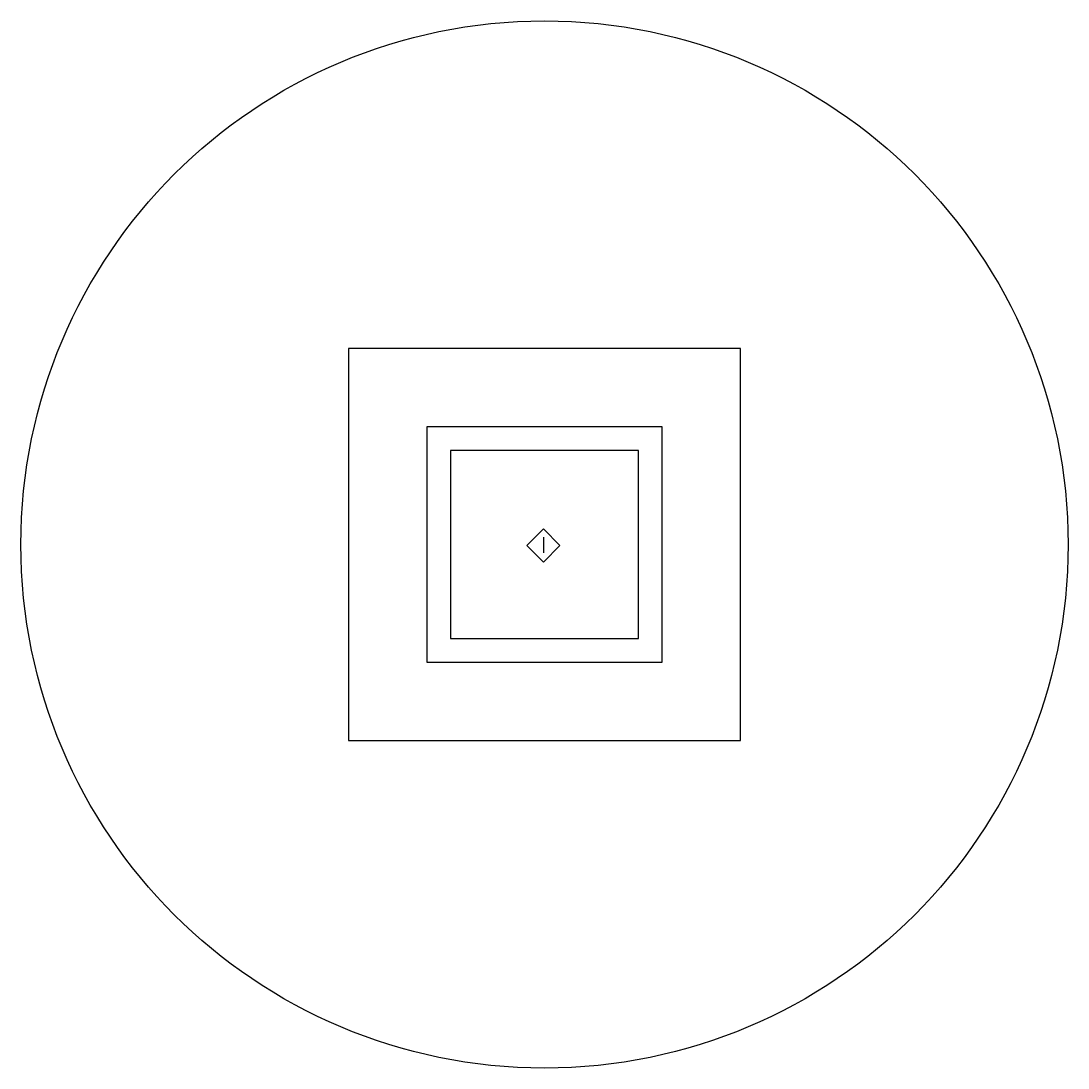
# Model space of a CAD drawing. Extents: x -134 to 134, y -134 to 134.
import ezdxf

# ---------------------------------------------------------------- set-up
doc = ezdxf.new("R2010")
doc.units = 0
doc.header["$LTSCALE"] = 25
doc.header["$MEASUREMENT"] = 0
doc.layers.get('0').update_dxf_attribs({"linetype": 'CONTINUOUS'})

msp = doc.modelspace()

# ---------------------------------------------------------------- linework, layer by layer
at = {"color": 0, "linetype": 'ByBlock'}
for p, q in [((-50, 50), (-50, -50)), ((50, 50), (-50, 50)), ((50, -50), (50, 50)), ((-30, 30), (-30, -30)), ((30, 30), (-30, 30)), ((30, -30), (30, 30)), ((24, 24), (-24, 24)), ((-24, 24), (-24, -24)), ((24, -24), (24, 24)), ((-0.29, 4.01), (-4.54, -0.23)), ((3.95, -0.23), (-0.29, 4.01)), ((-0.21, -2.15), (-0.21, 1.85)), ((-4.54, -0.23), (-0.29, -4.47)), ((-0.29, -4.47), (3.95, -0.23)), ((-24, -24), (24, -24)), ((-30, -30), (30, -30)), ((-50, -50), (50, -50))]:
    msp.add_line(p, q, dxfattribs=at)
msp.add_circle((0, 0), 133.5, dxfattribs=at)

doc.saveas('drawing.dxf')
